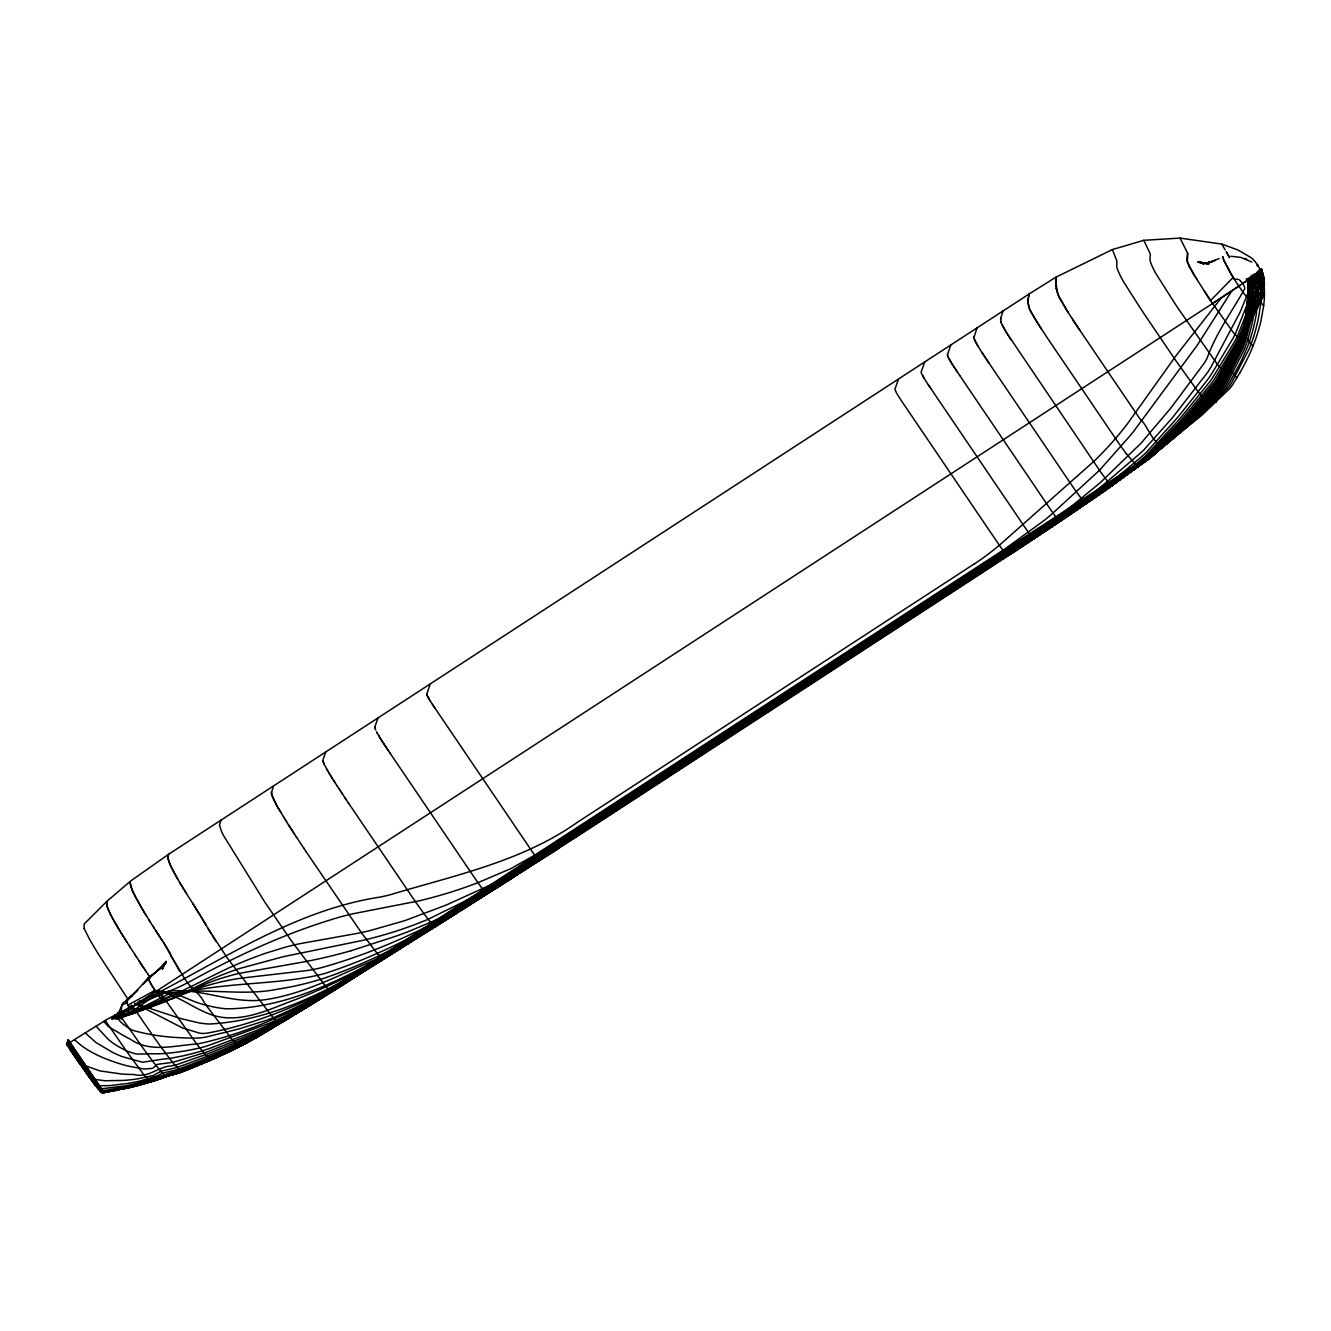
<?xml version="1.0" encoding="UTF-8"?>
<svg xmlns="http://www.w3.org/2000/svg" width="1331" height="1331" viewBox="0 0 1331 1331"><rect width="100%" height="100%" fill="white"/><g stroke="black" fill="none" stroke-linecap="round" stroke-linejoin="round"><path stroke-width="1.5" d="M1034.603 318.126L1029.828 309.657A13.726 2.13 56.9 0 1 1029.146 308.126L1027.798 301.804L1029.312 293.852L1055.766 277.264L1112.4 249.562L1143.828 240.312L1180.031 238.099L1221.775 244.072L1238.013 250.028L1250.841 257.499A26.071 25.572 19.3 0 1 1254.834 261.309M1055.849 280.392L1055.999 284.584M1056.032 283.503L1057.746 294.201L1066.281 309.507M1027.798 301.688L1028.048 298.959M1248.728 279.044L1247.896 301.605A264.836 259.795 19.3 0 1 1246.581 313.933L1241.59 338.906A105.715 103.702 19.3 0 1 1237.015 351.284L1221.858 379.618A80.442 78.912 19.3 0 1 1219.063 384.093L1194.073 415.039M1223.222 258.73L1222.84 256.683M1000.629 320.289L1000.812 317.893A26.52 4.109 56.9 0 1 1000.812 317.843L1003.141 310.888M1055.982 284.884L1056.099 288.394M1000.779 318.259L1000.746 319.19M1259.592 269.161L1261.289 269.561A9.783 1.148 -34.1 0 1 1259.376 271.424L1251.539 277.33A45.121 5.291 -34.1 0 1 1250.108 278.345L1249.327 287.113A38.549 37.817 19.3 0 1 1248.528 291.655L1240.176 312.07L1211.227 366.591A139.239 136.594 19.3 0 1 1207.55 372.447L1172.528 417.635L1143.762 450.044A122.336 120.006 19.3 0 1 1138.537 454.736L1086.728 499.058L1020.444 547.207M1248.112 298.81L1247.463 278.911M1247.463 299.641C1248.129 328.674 1235.933 354.778 1222.174 379.468A84.286 82.672 19.3 0 1 1219.379 383.944L1204.854 402.062L1173.526 435.47M1211.443 395.024L1218.464 385.225A96.913 95.067 19.3 0 0 1222.34 379.152L1239.843 343.514A194.759 191.048 19.3 0 0 1242.622 336.144L1253.636 300.606A145.329 142.567 19.3 0 1 1255.898 294.251L1260.207 281.54L1258.427 270.526M1256.714 263.754L1260.673 270.176A23.492 23.043 19.3 0 1 1261.605 272.273L1264.367 289.043A107.096 105.049 19.3 0 1 1263.651 305.864L1261.006 320.638A187.372 183.811 19.3 0 1 1254.035 343.465L1251.14 350.635A233.94 229.481 19.3 0 1 1239.777 372.93M1245.051 322.052L1249.41 283.47A84.435 82.821 19.3 0 1 1250.125 279.56L1250.841 276.216M122.552 1089.191L129.223 1087.643A456.45 447.748 19.3 0 0 138.707 1085.281L160.935 1078.642A76.033 74.586 19.3 0 0 164.062 1077.461L166.209 1076.613A26.587 26.071 19.3 0 1 167.806 1076.047L171.333 1075.032A100.075 98.161 19.3 0 0 182.33 1071.871L183.179 1070.157L210.98 1059.426M1028.064 298.793L1028.247 297.828M1244.818 323.999L1242.023 337.309A99.11 97.23 19.3 0 1 1237.68 350.103L1235.717 354.512M1096.245 496.779L1142.63 461.308A155.843 152.865 19.3 0 0 1147.688 456.949L1184.823 418.184L1214.072 382.929A125.447 123.051 19.3 0 0 1217.083 378.337L1236.898 343.381A263.771 258.763 19.3 0 0 1240.176 336.71L1253.369 307.112A131.653 129.14 19.3 0 1 1255.549 302.669L1261.006 291.739A21.895 21.479 19.3 0 0 1261.771 288.96L1262.32 282.338A47.617 46.718 19.3 0 0 1261.439 273.82L1260.59 270.326M1243.387 331.419L1246.615 311.005A306.346 300.507 19.3 0 0 1247.879 296.364L1248.195 283.786L1246.515 278.728M273.387 786.039L271.324 793.509L276.815 805.621M1028.58 296.264L1029.162 294.267M1242.954 333.449L1241.44 339.255A100.956 99.026 19.3 0 1 1236.882 351.65L1233.87 357.856M1144.727 460.01L261.791 1034.054A140.82 138.141 19.3 0 1 252.108 1039.761L211.562 1059.526L205.939 1055.1L197.005 1044.402L158.572 990.397L164.379 1002.11L134.048 1013.174A144.214 141.469 19.3 0 1 126.844 1015.137L116.512 1016.235M271.341 791.878L272.556 797.419L277.33 806.519M947.522 355.194A12.362 1.913 56.9 0 1 947.472 354.745A10.997 1.697 56.9 0 1 947.489 354.495L950.833 344.945M976.987 327.908L974.042 337.275A18.684 2.895 56.9 0 0 974.092 337.791L974.259 338.523A21.795 3.377 56.9 0 0 974.325 338.806L974.359 338.956A10.365 1.597 56.9 0 0 974.542 339.521A7.553 1.165 56.9 0 0 974.824 340.237A11.13 1.73 56.9 0 0 975.257 341.169A18.285 2.828 56.9 0 0 975.573 341.801L977.786 345.777A33.475 5.191 56.9 0 0 978.817 347.458A58.098 9.001 56.9 0 0 982.91 353.93L985.406 357.756M126.129 1000.613L132.068 995.455L126.129 1000.613L127.759 1005.204A7.121 1.098 56.9 0 0 129.723 1008.349L133.865 1013.107A9.018 1.398 56.9 0 0 134.431 1012.542L170.484 996.603A131.42 128.924 19.3 0 1 181.648 993.142C224.523 982.694 269.228 984.79 312.436 976.405A196.971 193.211 19.3 0 0 324.947 973.443C391.447 951.948 452.473 916.443 511.021 878.759L1063.469 519.057L1110.054 486.564L1141.948 460.742A151.751 148.856 19.3 0 0 1146.956 456.367L1180.83 420.496L1211.576 383.245A149.521 146.676 19.3 0 0 1215.769 376.989L1236 342.649A188.187 184.593 19.3 0 0 1239.277 335.978L1252.671 303.95A146.576 143.781 19.3 0 1 1254.651 299.591L1259.841 287.912L1260.49 278.362A47.666 46.751 19.3 0 0 1259.359 271.424A12.811 1.497 -34.1 0 1 1257.396 273.005A21.745 2.546 -34.1 0 1 1254.351 275.284A37.268 4.359 -34.1 0 1 1251.539 277.33L1245.949 281.257M323.084 759.419L325.696 751.982M1029.312 293.852L168.754 854.169L168.072 856.099A34.889 5.407 56.9 0 0 167.939 856.848A35.771 5.54 56.9 0 0 168.704 860.791L169.336 862.588A31.645 4.908 56.9 0 0 170.734 865.982L177.622 879.009M221.062 820.096L219.482 825.02L221.362 831.043A31.362 4.858 56.9 0 0 223.425 835.386L264.736 902.002L291.522 941.034L326.195 987.02A31.046 4.808 56.9 0 0 329.323 990.031L332.051 991.462L340.669 986.155A110.007 107.911 19.3 0 0 342.716 984.807L1117.325 480.341L1146.39 460.36A107.096 105.049 19.3 0 0 1151.681 456.533L1164.575 444.953M241.493 1044.935L240.512 1046.199L238.798 1045.783L232.609 1040.11L206.288 1005.487A47.267 7.321 56.9 0 1 204.192 1002.493C199.916 993.275 190.732 988.534 185.658 979.999A32.144 4.975 56.9 0 1 184.194 977.869L171.05 955.891M378.021 717.908L374.959 726.626A24.54 3.793 56.9 0 0 374.893 727.025A28.317 4.392 56.9 0 0 374.876 727.342L374.876 727.491A18.834 2.912 56.9 0 0 374.893 727.608A7.487 1.165 56.9 0 0 375.026 728.29M333.998 986.737L332.234 991.379L281.69 1020.761L281.007 1022.724L268.113 1030.76L238.698 1047.148M430.329 683.851L426.868 693.734A13.194 2.046 56.9 0 0 426.818 693.967A14.824 2.296 56.9 0 0 426.818 694.266L426.835 694.433A10.947 1.697 56.9 0 0 426.885 694.699A7.204 1.115 56.9 0 0 426.952 694.965M386.323 952.663L384.276 958.503L371.149 966.938M438.631 918.606L436.019 926.06A34.49 5.341 56.9 0 1 435.853 926.376L435.803 926.443A31.894 4.941 56.9 0 1 435.586 926.626C371.166 962.579 302.819 1008.166 226.769 1008.831A108.759 106.68 19.3 0 1 206.022 1005.138C188.203 1001.361 171.1 987.436 152.283 992.477M490.956 884.533L487.895 893.251A25.073 3.877 56.9 0 1 487.495 893.7M543.264 850.476L539.804 860.375A12.711 1.963 56.9 0 1 539.271 860.625L488.211 889.657L428.166 919.272A404.99 397.27 19.3 0 1 362.465 940.435L283.303 956.69L239.663 968.502A305.248 299.442 19.3 0 0 211.313 979.433L164.329 1002.226L160.752 998.4A24.757 3.843 56.9 0 1 158.822 995.871L152.849 987.053A24.757 3.843 56.9 0 1 151.052 984.091L148.157 978.252L160.352 968.436L148.257 978.218L127.061 1000.912M898.508 379.002L894.931 389.251L895.63 391.214M924.679 361.982L921.185 371.931A7.038 1.098 56.9 0 0 921.168 372.164A8.668 1.348 56.9 0 0 921.318 372.913L921.817 374.144M1011.444 545.643L1007.866 555.876L1007.018 555.426A8.202 1.264 56.9 0 1 1006.07 554.395A15.972 2.479 56.9 0 1 1002.892 550.285A30.413 4.708 56.9 0 1 999.381 545.294L902.518 402.395A31.611 4.891 56.9 0 1 899.922 398.468L899.14 397.237A13.576 2.096 56.9 0 1 895.563 391.148M1034.12 538.556L1037.614 528.607M1063.768 511.57L1060.441 521.053A10.715 1.664 56.9 0 1 1059.742 521.153L1021.609 546.858M1089.923 494.533L1087.028 502.802A28.201 4.376 56.9 0 1 1086.712 503.168L460.459 910.903M1116.093 477.513L1113.698 484.135L1130.934 471.74M1142.248 460.476L1139.203 465.817A151.867 23.525 56.9 0 1 1138.77 466.133L1105.462 489.908L420.38 935.959C353.996 977.769 284.767 1019.014 206.604 1033.239A32.06 31.462 19.3 0 1 199.933 1033.255L182.68 1028.031L134.697 1003.291M239.513 1046.499L202.878 1063.153L165.876 1076.313A67.898 66.617 19.3 0 1 163.314 1077.212L135.912 1085.813M1254.085 274.768L1253.536 276.349A89.626 87.913 19.3 0 0 1251.756 282.139L1241.939 337.775A102.404 100.441 19.3 0 1 1239.444 345.478L1226.716 370.966M162.299 968.918L164.146 964.792L162.282 968.968L164.162 964.892L162.881 967.62M1234.552 357.107L1237.514 350.852A119.374 117.095 19.3 0 0 1242.971 335.728L1247.014 317.26A240.279 235.703 19.3 0 0 1248.744 304.949L1249.742 290.091L1248.877 282.338A11.43 11.214 19.3 0 0 1247.962 280.225L1247.247 279.061M1234.802 356.242L1220.993 380.333A125.247 122.851 19.3 0 1 1217.815 385.225L1215.17 388.935M164.129 965.108L166.125 961.232L160.668 968.319L166.059 962.596M1233.687 358.571L1231.641 362.315M136.378 1084.565L102.47 1092.901L93.503 1083.168A84.851 13.144 56.9 0 1 87.413 1074.666L76.433 1059.027A134.132 20.78 56.9 0 1 74.22 1055.832L69.828 1049.41M1231.258 362.747L1237.198 351.001A112.27 110.14 19.3 0 0 1242.622 335.828L1246.531 317.094A247.749 243.024 19.3 0 0 1248.145 304.599L1249.044 289.659L1248.212 282.172A9.367 9.184 19.3 0 0 1247.363 280.275L1246.382 278.745M1226.45 370.9L1223.172 376.723M1224.204 375.409L1231.009 362.98M1230.626 364.078L1231.857 361.566M1224.32 374.909L1220.876 380.749A122.385 120.056 19.3 0 1 1217.665 385.624L1203.307 403.709M1239.81 372.946L1232.622 384.676A69.761 68.43 19.3 0 1 1229.578 388.719L1201.843 415.205L1158.569 450.061A135.895 133.3 19.3 0 1 1153.212 453.588L1148.403 456.55M1229.644 365.775L1230.859 363.313M1229.877 364.993L1221.675 379.751A116.479 114.25 19.3 0 1 1217.532 386.09L1209.812 396.172M1231.774 290.907L1197.368 345.128L1133.163 431.993A259.445 254.504 19.3 0 1 1128.206 437.866L1099.473 470.292L1053.004 512.984A250.544 245.769 19.3 0 1 1044.003 520.604L1004.522 549.237L534.713 855.151L510.771 868.661L477.962 882.653A461.907 453.106 19.3 0 1 415.405 901.719M1228.912 366.624L1221.159 379.984A125.28 122.901 19.3 0 1 1217.981 384.909L1198.283 409.349M1222.44 378.719L1221.559 380.184A108.61 106.547 19.3 0 1 1218.58 384.825L1206.768 399.566A22.377 3.461 56.9 0 1 1205.886 399.317L1203.657 397.653A28.55 4.426 56.9 0 1 1197.368 390.698L1176.421 361.483A103.951 16.105 56.9 0 1 1174.175 358.172L1146.257 316.994A134.547 20.847 56.9 0 1 1139.602 306.979L1123.846 282.222A28.55 4.426 56.9 0 1 1118.639 272.206L1117.158 268.413A22.377 3.461 56.9 0 1 1116.759 266.766L1116.892 261.026L1112.4 249.562M1249.809 278.545A67.066 7.853 -34.1 0 1 1246.814 280.658L1239.71 285.533A119.773 14.025 -34.1 0 1 1221.425 297.728L138.574 1002.792A41.244 4.825 -34.1 0 1 133.849 1005.787L128.941 1008.831A52.258 6.123 -34.1 0 1 124.415 1011.577L119.723 1014.322A35.371 4.143 -34.1 0 1 116.196 1016.335L111.671 1018.964L117.111 1014.488A8.236 0.965 -34.1 0 0 118.259 1013.39L106.663 1019.613A69.096 8.102 -34.1 0 1 103.086 1021.842L81.324 1035.335A88.279 10.349 -34.1 0 1 78.845 1036.882L66.55 1044.569L68.264 1039.677L103.618 1091.819M118.592 1012.675L122.136 1005.138L126.611 1002.725M1216.434 388.502L1219.046 384.742A112.752 110.606 19.3 0 0 1222.191 379.751L1236.798 352.016A98.677 96.797 19.3 0 0 1242.106 336.843C1245.7 333.915 1249.992 344.03 1253.103 345.894M212.71 1059.243L231.278 1050.841M1218.298 385.524L1186.503 422.326M1216.334 387.238L1218.597 384.01A81.74 80.193 19.3 0 0 1221.392 379.518L1262.903 296.43A29.299 28.75 19.3 0 0 1263.851 292.288L1264.234 285.05A56.967 55.885 19.3 0 0 1263.086 275.401L1261.172 268.729A16.687 1.963 -34.1 0 0 1260.507 268.862A18.684 2.196 -34.1 0 0 1259.792 269.095M1216.002 388.635L1207.234 400.132M1215.037 388.968L1204.073 402.078M1221.425 297.728L1176.105 355.577L1127.573 423.624A341.119 334.63 19.3 0 1 1093.816 461.424M163.463 965.408L166.092 962.197L143.099 984.108L148.14 978.335L150.536 983.21A24.241 3.76 56.9 0 0 153.331 987.852L154.978 990.38L127.759 1005.204M1214.404 390.748L1204.023 402.927M1208.598 397.47L1218.231 384.692A122.968 120.639 19.3 0 0 1221.409 379.734L1233.321 358.971L1240.143 343.348A119.174 116.895 19.3 0 0 1242.622 335.562L1252.787 291.106A62.108 60.927 19.3 0 1 1254.883 285.866L1258.244 278.229A6.921 6.805 19.3 0 0 1258.344 276.582L1256.946 272.106M1211.326 394.575L1199.697 408.817M1218.58 384.626A118.675 116.429 19.3 0 0 1221.725 379.651L1257.961 305.614L1262.587 293.718A32.11 31.495 19.3 0 0 1263.302 289.476L1263.435 283.686A52.708 51.709 19.3 0 0 1261.655 272.439L1261.289 269.561A10.715 1.248 -34.1 0 0 1261.505 269.228M1206.768 400.049L1184.091 424.955M1209.446 396.821L1205.137 401.846M1205.537 401.247L1192.643 415.638M1198.549 409.083L1208.631 397.453L1216.101 402.561M1201.876 405.755L1190.014 418.566M1202.925 404.341L1174.757 434.688M1204.505 402.145L1199.015 407.702M1196.469 411.878L1190.713 418.217M1200.113 407.486L1185.755 423.025M1197.867 409.948L1189.731 418.832M1202.059 404.89L1193.458 413.741M1192.177 416.204L1180.847 428.366M1196.719 410.73L1184.573 423.191M1191.96 416.47L1183.525 425.504M1189.232 419.381L1172.245 437.283M1187.385 421.544L1177.918 431.427M1184.79 424.572L1187.768 421.411M1168.102 443.007C1154.975 452.473 1148.52 425.621 1140.417 419.515A94.202 14.591 56.9 0 1 1135.692 412.66L1080.107 330.637A97.18 15.057 56.9 0 1 1074.916 322.834L1071.488 317.593M1190.962 416.919L1169.017 440.494M1180.547 428.649L1186.021 422.825M1184.989 423.241L1175.04 434.422M1182.76 426.17L1171.962 437.55M1181.828 427.7L1151.814 456.25A106.463 104.434 19.3 0 1 1146.407 460.21L1136.241 466.515M1181.995 426.402L1175.639 432.492M1178.534 430.945L1163.494 445.752M1182.261 427.634L1151.947 455.951A108.66 106.58 19.3 0 1 1146.457 459.877L1139.985 464.02M1177.12 432.176L1166.189 443.24M1176.055 432.542L1150.001 457.431A123.816 121.47 19.3 0 1 1144.876 461.574L1113.864 483.785L390.033 955.159M1222.64 256.85L1223.738 259.894A23.243 3.594 56.9 0 0 1223.938 260.344L1228.463 269.178A37.634 5.823 56.9 0 0 1233.155 277.414L1210.544 300.606L1233.488 332.75L1240.043 339.472L1241.507 339.056L1246.565 327.293L1261.522 288.577A29.066 28.517 19.3 0 0 1261.921 285.633L1261.838 279.477M1173.177 435.503L1150.45 457.332A119.657 117.378 19.3 0 1 1145.292 461.424L1137.19 466.266L1126.059 453.455M1173.942 435.304L1150.849 457.215A112.386 110.24 19.3 0 1 1146.923 460.293L1114.014 483.403L384.26 958.57A26.853 4.159 56.9 0 1 383.195 958.986L377.588 953.944L363.296 935.211A70.293 10.898 56.9 0 1 360.302 931.068L305.914 851.441M1172.544 437.034L1150.566 456.616A114.233 112.054 19.3 0 1 1145.292 460.276L1141.332 462.706A111.887 109.758 19.3 0 0 1137.589 465.118L1135.326 467.131M1168.452 440.86L1171.147 438.149M1166.455 443.04L1169.833 439.762M1113.515 484.384L1113.531 484.368A30.23 4.675 56.9 0 0 1113.664 484.185L1109.405 487.096A93.037 91.257 19.3 0 1 1107.741 488.178L409.815 942.531C366.94 969.983 322.668 995.738 276.149 1016.518A260.809 255.851 19.3 0 1 266.267 1020.361L238.948 1028.946L205.257 1037.215A87.131 85.467 19.3 0 1 196.938 1038.113C175.376 1038.13 153.281 1036.35 132.551 1030.227A30.563 29.981 19.3 0 1 129.307 1028.613L123.201 1024.254A49.979 49.031 19.3 0 1 114.682 1014.605M1166.988 442.574L1161.847 447.549M1167.254 442.341L1161.264 447.898M1167.537 442.125L1151.881 456.1A107.079 105.049 19.3 0 1 1146.424 460.044L1139.02 464.652M1164.825 444.72L1151.748 456.383A106.513 104.483 19.3 0 1 1146.39 460.36L1143.911 462.19M1093.799 461.408L998.816 545.743A289.443 283.936 19.3 0 1 974.325 563.945M140.104 1000.513L128.425 1010.662A16.771 16.454 19.3 0 1 125.746 1011.793L118.01 1013.656M1161.564 447.732L1150.849 457.182A119.923 117.627 19.3 0 1 1146.856 460.326L1141.915 463.887M1113.398 484.501L1132.415 470.692M1160.016 449.296L1151.614 456.649A105.798 103.785 19.3 0 1 1147.588 459.727L1114.163 483.02M1157.87 451.259L1151.132 457.032A114.849 112.653 19.3 0 1 1147.122 460.143L1130.635 471.873M1156.09 452.856L1151.398 456.849A109.209 107.129 19.3 0 1 1147.389 459.927L1127.191 474.518M130.155 1006.269L127.443 1008.416A21.762 21.346 19.3 0 1 125.081 1009.813L118.575 1012.991M1157.571 451.409C1180.73 431.826 1202.925 410.614 1221.309 386.423A95.765 93.935 19.3 0 0 1225.402 379.951L1240.608 349.72A139.955 137.293 19.3 0 0 1245.932 334.314L1248.777 322.518A234.239 229.781 19.3 0 0 1251.373 307.744L1252.521 284.584A33.525 32.876 19.3 0 0 1251.872 280.991L1250.624 276.781M114.416 1016.601L116.047 1016.984A5.906 5.79 19.3 0 0 117.061 1017.117L130.155 1013.457L167.307 994.656A63.938 62.723 19.3 0 1 174.86 992.61C209.017 987.968 243.872 996.27 277.979 989.116A301.239 295.499 19.3 0 0 323.849 978.302C387.537 956.673 445.17 921.002 501.388 884.732L1073.335 512.319L1112.55 485.399L1143.196 461.657A151.9 149.005 19.3 0 0 1148.287 457.332L1185.738 418.916L1215.186 383.977A109.591 107.495 19.3 0 0 1219.063 377.921L1237.564 343.764L1254.617 308.326A158.206 155.195 19.3 0 1 1256.863 304.034L1261.954 294.051A23.126 22.677 19.3 0 0 1262.786 291.206L1263.452 282.887A51.776 50.794 19.3 0 0 1262.603 274.752L1261.272 269.577M1125.843 475.466L1099.872 494.234L441.043 923.132M1133.563 469.876L1140.634 464.785M1107.874 488.643L1143.845 461.741A137.775 135.146 19.3 0 0 1148.936 457.481L1189.398 416.27L1217.2 383.162A95.632 93.802 19.3 0 0 1219.995 378.686L1262.537 295.781A24.923 24.457 19.3 0 0 1263.385 292.87L1264.117 284.435A55.42 54.371 19.3 0 0 1263.335 275.933L1261.572 269.078M468.712 905.396L1090.272 500.689L1140.517 462.14A185.192 21.695 -34.1 0 0 1144.327 459.128L1153.228 454.137A129.323 126.861 19.3 0 0 1157.704 451.059C1182.028 431.86 1205.936 411.545 1225.967 387.803A77.048 75.568 19.3 0 0 1229.045 383.361L1240.675 362.215L1247.58 346.676A150.519 147.658 19.3 0 0 1250.275 339.039L1252.654 330.92A195.424 191.697 19.3 0 0 1256.281 314.282L1258.277 292.254A82.372 80.808 19.3 0 0 1257.545 282.505L1255.882 273.421M1006.07 554.411L1052.388 521.935L1099.173 483.552A268.396 263.288 19.3 0 0 1105.113 478.012L1135.726 448.297A138.99 136.344 19.3 0 0 1141.133 443.123L1170.781 408.101L1204.588 362.731A87.397 85.733 19.3 0 0 1207.051 358.305C1215.968 333.149 1232.04 311.487 1244.784 288.677A4.542 4.442 19.3 0 0 1244.518 287.08L1242.921 283.353A5.956 5.856 19.3 0 1 1241.856 282.471L1241.024 281.523M1089.041 501.388L1086.712 503.018M168.754 854.169L130.471 881.122L106.63 901.569L84.136 924.03L84.103 928.273M1104.663 490.923L1106.261 489.791M1133.995 467.58L1136.325 465.966M1133.912 467.88L1129.387 471.473M1244.651 282.155L1245.517 281.556M1133.563 468.362L1137.19 466.332M1131.45 470.059L1138.521 464.752A139.273 136.627 19.3 0 1 1141.149 463.055L1145.276 460.476A112.519 110.39 19.3 0 0 1152.014 455.818C1178.085 434.888 1203.157 412.028 1223.655 385.541A84.169 82.572 19.3 0 0 1226.6 380.866L1242.705 348.439A141.485 138.79 19.3 0 0 1247.13 335.528L1250.025 323.949A226.769 222.443 19.3 0 0 1252.671 309.391L1254.068 285.4A48.282 47.367 19.3 0 0 1253.486 281.207L1251.989 274.885M1104.813 490.657L1099.839 494.067M1243.354 283.054L1244.219 282.455M1132.448 468.895L290.091 1017.5A89.992 88.279 19.3 0 1 287.646 1019.08L247.233 1042.007M1131.799 469.577L306.313 1007.484L277.447 1024.754L238.166 1045.384A316.262 310.239 19.3 0 1 229.797 1049.277L179.652 1070.324A80.392 78.862 19.3 0 1 170.584 1072.853L141.302 1082.303A273.354 268.147 19.3 0 1 125.613 1085.83L98.211 1089.207L67.032 1043.205M1133.496 468.628L1134.528 467.93M1133.43 467.98L285.816 1020.078L233.208 1049.677A231.228 226.836 19.3 0 1 222.443 1054.634L211.163 1059.409M1136.042 467.114L307.877 1006.602M1117.175 481.589L1144.41 461.691A128.824 126.378 19.3 0 0 1149.518 457.498L1190.03 416.653L1217.981 383.694A86.781 85.117 19.3 0 0 1220.777 379.219L1262.77 296.946A27.119 26.587 19.3 0 0 1263.851 292.936L1264.4 285.649A57.2 56.102 19.3 0 0 1263.418 275.7L1261.522 268.795M1240.176 285.217L1212.541 303.518M1130.036 470.791L301.155 1010.545M1139.203 465.151L332.484 991.063C284.618 1022.79 232.659 1047.979 178.47 1066.88A96.381 94.534 19.3 0 1 169.886 1069.176L161.217 1071.156A6.189 6.073 19.3 0 0 159.87 1071.888L153.132 1075.531L137.742 1078.842A187.555 183.977 19.3 0 1 124.016 1080.406L104.933 1080.739L90.375 1078.842L66.75 1044.003M1098.275 495.315L1094.631 497.877M1137.156 465.9L1139.735 464.403M1091.952 499.624L1093.466 498.609M1137.639 465.8L1138.687 465.101M1091.62 499.907L1054.634 524.963M1095.08 497.478L1090.272 500.689M1115.811 481.938L1117.474 480.824M1139.469 464.785L1144.028 461.807M1053.387 525.911L1049.46 528.49M1020.078 547.856L1009.414 554.861M1141.665 462.007L1143.229 460.975M551.866 852.838L560.301 847.281M1017.05 549.869L1012.475 552.864M298.726 1012.126L299.908 1011.36M459.029 911.718L466.682 906.727M1010.662 553.629L1012.292 552.565M974.275 563.895L577.238 822.408C521.769 861.639 454.037 875.465 390.133 894.781A347.574 340.952 19.3 0 1 380.283 897.061C291.872 910.437 217.136 963.81 138.574 1002.792M233.358 1049.327L252.108 1039.777A69.229 67.898 19.3 0 0 257.365 1036.633L1144.311 459.128M1141.815 461.641L271.141 1028.564A283.52 278.129 19.3 0 1 261.791 1034.387L240.678 1046.116M297.595 1012.874L236.569 1046.948A278.013 272.705 19.3 0 1 226.619 1051.573L179.119 1071.671A75.8 74.37 19.3 0 1 170.551 1073.951L160.868 1076.812A51.177 50.195 19.3 0 1 158.472 1077.877L142.284 1083.068A318.525 312.452 19.3 0 1 126.878 1086.845L99.925 1091.154L67.166 1042.822M1114.896 482.221L349.953 980.298L313.301 1002.443L277.364 1022.175A441.692 433.274 19.3 0 1 255.785 1032.49L207.802 1051.69L174.278 1061.905A80.592 79.061 19.3 0 1 169.353 1062.77L157.291 1064.351L153.963 1067.196A4.908 4.808 19.3 0 1 152.383 1068.394L144.147 1069.059L128.658 1066.198A175.076 171.749 19.3 0 1 116.03 1062.554C101.023 1057.463 85.899 1050.891 74.486 1039.561M374.377 964.692L325.147 995.155L279.843 1019.829A405.522 397.803 19.3 0 1 254.886 1031.092L211.529 1047.747A234.589 230.113 19.3 0 1 202.129 1050.841A270.027 264.886 19.3 0 1 183.129 1055.849L171.3 1058.162A95.998 94.168 19.3 0 1 163.53 1059.06L142.5 1062.254L122.086 1056.598A139.006 136.361 19.3 0 1 112.336 1052.239L96.015 1042.556L85.201 1032.906M457.149 912.95L435.586 926.626M1043.554 532.333L521.353 872.221M1141.965 461.258L1151.498 455.701A113.068 110.906 19.3 0 0 1157.288 451.625L1191.694 418.283L1219.662 385.092A106.214 104.184 19.3 0 0 1222.79 380.1L1237.996 350.902A127.593 125.164 19.3 0 0 1243.47 335.861L1247.031 320.804A236.702 232.193 19.3 0 0 1249.443 305.564L1250.524 287.346L1248.212 278.695M1044.585 531.651L1048.495 529.122M550.768 853.537L486.098 892.885L444.487 915.711A415.305 407.402 19.3 0 1 430.612 922.283L408.767 931.417A563.462 552.731 19.3 0 1 397.453 935.676L351.051 950.733M129.723 1008.349L155.794 991.578M539.255 860.608L537.89 859.244L500.389 880.44L446.401 904.98L405.023 920.57L369.519 930.752A336.743 330.338 19.3 0 1 357.257 933.397L298.493 943.945A279.51 274.203 19.3 0 0 286.065 946.99L265.95 953.112A417.551 409.599 19.3 0 0 220.68 971.813L181.382 991.329L147.358 1005.82L130.255 1012.109L125.247 1011.078M1143.795 459.777L1153.445 453.755A140.354 137.675 19.3 0 0 1157.92 450.727L1201.294 414.756L1228.313 387.554A73.255 71.857 19.3 0 0 1231.275 383.345L1249.343 348.572A161.417 158.339 19.3 0 0 1252.122 341.235L1252.987 338.706A181.648 178.188 19.3 0 0 1259.01 315.014L1260.524 304.683A125.763 123.367 19.3 0 0 1260.939 282.605L1259.259 271.075M518.291 874.168C456.999 913.915 391.331 948.254 320.721 967.87A214.341 210.265 19.3 0 1 308.01 970.432L242.558 977.986M439.529 924.08C393.976 953.229 346.526 979.699 296.064 999.398C272.722 1007.8 248.98 1020.245 223.458 1017.483C198.236 1014.688 179.402 992.926 154.196 990.996M457.365 912.866L418.566 936.425L387.454 953.495A533.648 523.482 19.3 0 1 373.312 960.483C337.492 975.773 302.087 994.873 263.022 999.964C231.394 1003.873 201.181 987.968 169.736 991.063A43.574 42.742 19.3 0 0 162.083 993.076C146.51 997.119 132.751 1016.951 116.845 1014.721M370.8 966.938C310.023 1006.852 247.333 1044.868 178.404 1069.076A88.162 86.482 19.3 0 1 170.385 1071.305L162.881 1072.986A8.718 8.552 19.3 0 0 161.4 1073.618L159.537 1074.716A24.99 24.507 19.3 0 1 157.54 1075.781L139.921 1081.071A226.769 222.46 19.3 0 1 127.177 1083.534L109.342 1085.647L95.449 1085.747L66.883 1043.604M1145.043 459.278L1147.838 457.548M388.868 955.891C331.852 991.745 272.705 1025.802 206.704 1041.923A116.579 114.366 19.3 0 1 196.672 1043.986C174.777 1045.484 150.336 1052.904 130.604 1039.378A320.122 314.033 19.3 0 1 124.365 1036.05L108.393 1026.617L103.768 1021.409M305.88 1007.634L296.796 1013.207A261.758 30.663 -34.1 0 1 287.829 1018.648L257.349 1036.633M253.589 1039.162L276.149 1025.619L1153.045 454.47A119.474 117.195 19.3 0 0 1157.504 451.359C1181.629 431.76 1205.32 410.963 1224.77 386.622A80.409 78.878 19.3 0 0 1227.781 382.047L1244.102 349.82A145.112 142.35 19.3 0 0 1248.594 337.109L1251.539 325.829A215.273 211.163 19.3 0 0 1254.284 311.537L1256.015 288.311A66.051 64.786 19.3 0 0 1255.366 281.673L1253.869 274.103M252.225 1039.894L255.619 1037.897A215.306 211.213 19.3 0 0 266.383 1031.375M252.474 1039.661L247.316 1042.556M281.69 1020.761L271.358 1026.268A434.705 426.436 19.3 0 1 251.21 1036.067L209.333 1053.303L176.607 1064.717A90.425 88.695 19.3 0 1 171.832 1065.865C157.956 1066.397 148.839 1078.459 133.766 1074.5A176.174 172.83 19.3 0 1 121.87 1074.034L99.925 1070.906L79.71 1063.702L66.617 1044.386M250.894 1040.526L240.512 1046.199M247.699 1042.256L229.897 1051.041M244.538 1043.437L214.624 1058.411M239.147 1046.865L232.06 1050.409M237.101 1047.281L234.888 1048.395A254.154 249.313 19.3 0 1 223.641 1053.586L186.34 1069.741L168.105 1075.881A38.948 38.216 19.3 0 0 166.491 1076.463L164.928 1077.062A78.562 77.065 19.3 0 1 162.116 1078.11L139.156 1084.649M1219.08 258.613L1207.2 263.006L1211.576 261.891L1202.742 263.654L1209.629 262.506L1202.725 263.571L1208.964 263.605L1198.033 262.207L1209.164 263.704L1198.1 262.074L1207.866 263.555M234.189 1049.344L180.4 1072.387A80.842 79.311 19.3 0 1 171.899 1074.766L162.182 1077.578A67.415 66.134 19.3 0 1 159.737 1078.592L146.227 1083.035M229.265 1051.606L218.417 1056.714M171.383 999.182L207.47 983.21A232.11 227.684 19.3 0 1 239.064 973.394L302.054 962.23A514.481 504.682 19.3 0 0 351.035 950.717M217.968 1057.014L208.601 1061.14M213.908 1058.777L187.521 1069.891M169.07 999.348L143.399 1009.547L128.075 1013.939A20.83 20.447 19.3 0 1 125.164 1014.106L120.356 1013.956M213.027 1058.544L181.914 1071.854L174.527 1064.65M210.747 1060.108L182.613 1071.705A121.038 118.742 19.3 0 1 172.797 1074.733L167.44 1076.113A20.597 20.198 19.3 0 0 165.843 1076.663A78.945 77.448 19.3 0 1 162.299 1077.811L142.217 1083.451M1213.323 261.209L1215.369 260.377M208.784 1060.957L179.851 1072.17A75.651 74.203 19.3 0 1 171.316 1074.483L161.567 1077.278A61.309 60.145 19.3 0 1 159.154 1078.326L155.561 1079.674M133.283 1006.153L177.722 987.619A300.024 294.317 19.3 0 0 189.767 981.662C237.833 955.176 288.078 931.95 340.902 916.76A321.253 315.131 19.3 0 1 352.931 913.781L415.372 901.569M187.704 1069.658L184.393 1070.889A161.85 158.772 19.3 0 1 175.143 1073.951L167.007 1076.08A17.087 16.754 19.3 0 0 165.41 1076.596L162.665 1077.761A70.26 68.913 19.3 0 1 160.219 1078.742L143.615 1083.767A387.554 380.167 19.3 0 1 128.392 1087.693L101.788 1092.701L67.448 1042.04M183.112 1070.64L168.355 1075.648A67.099 65.835 19.3 0 0 166.741 1076.23L163.73 1077.528A74.702 73.288 19.3 0 1 160.618 1078.759L155.411 1080.522M156.592 1080.04L144.064 1083.833A419.248 411.262 19.3 0 1 128.874 1087.76L103.236 1092.452L67.997 1040.459M155.694 1080.356L151.95 1081.487A29.332 4.542 56.9 0 1 150.919 1081.67L145.195 1076.496L130.554 1056.747A131.087 20.314 56.9 0 1 123.284 1046.515L108.61 1025.336A137.492 21.296 56.9 0 1 105.282 1020.478M152.399 1080.373L103.435 1092.152L68.131 1040.06M139.422 1083.8L132.751 1086.612L103.003 1092.701L67.848 1040.859M132.934 1086.212L119.64 1089.307M111.787 1018.631L114.1 1018.764A20.647 20.264 19.3 0 0 119.507 1018.365L134.431 1012.525L131.22 1005.437M121.038 1088.908L101.04 1092.202L67.299 1042.423M118.792 1090.006L102.304 1092.884L67.582 1041.641M127.593 1001.677C114.449 999.082 127.859 1032.706 117.777 1012.908M96.032 1026.151L108.227 1039.345A86.182 84.535 19.3 0 0 116.496 1045.467L126.378 1050.924L134.481 1053.553A30.779 30.18 19.3 0 0 138.507 1054.069L146.227 1053.886A54.405 53.373 19.3 0 1 149.089 1053.753L156.093 1053.803A114.2 112.037 19.3 0 0 164.112 1053.536L173.379 1052.621A258.131 253.206 19.3 0 0 191.098 1049.81L197.67 1048.429A147.392 144.58 19.3 0 0 207.553 1045.8L268.978 1023.389A323.915 317.743 19.3 0 0 278.761 1019.03C337.791 990.663 391.697 953.096 447.349 918.906L580.749 834.121L982.827 572.33C1036.799 536.709 1092.052 502.403 1141 459.894A141.103 138.407 19.3 0 0 1145.991 455.485L1179.516 419.182L1209.995 381.498A177.189 173.812 19.3 0 0 1214.171 375.242L1234.735 341.368A159.87 156.825 19.3 0 0 1238.013 334.73L1250.308 303.851A223.708 219.449 19.3 0 1 1252.904 297.429L1257.961 284.551A18.551 18.201 19.3 0 0 1258.361 281.573L1257.396 273.005M1230.792 256.251L1241.024 257.415L1251.905 262.074M113.052 1018.099L115.381 1018.381A11.147 10.931 19.3 0 0 117.561 1018.381L132.9 1013.623L198.635 988.201A251.06 246.285 19.3 0 1 242.558 977.936M136.461 1003.973L180.617 1018.548L199.467 1023.023A91.872 90.125 19.3 0 0 209.383 1024.021C293.402 1019.662 365.692 967.421 436.019 926.077L1113.265 484.617L1112.633 485.316A31.212 4.842 56.9 0 1 1112.55 485.399A17.952 2.778 56.9 0 1 1112.217 485.532A11.829 1.83 56.9 0 1 1111.684 485.349A12.478 1.93 56.9 0 1 1110.869 484.717A12.378 1.913 56.9 0 1 1109.671 483.552L1109.056 482.87A29.715 4.609 56.9 0 1 1107.891 481.523L1107.375 480.924A15.157 2.346 56.9 0 1 1106.444 479.759L1103.233 475.5A70.377 10.898 56.9 0 1 1100.238 471.374L1007.234 333.732M1085.88 503.234L1085.913 503.251A18.318 2.828 56.9 0 1 1085.663 503.168A8.851 1.364 56.9 0 1 1084.931 502.685A15.889 2.462 56.9 0 1 1083.684 501.421L1083.6 501.338A8.502 1.314 56.9 0 1 1082.253 499.774L1081.171 498.376A54.538 8.452 56.9 0 1 1076.03 491.305M119.407 1018.465L119.441 1018.465A5.623 0.865 56.9 0 1 118.975 1018.148A9.084 1.414 56.9 0 1 118.359 1017.583L116.978 1015.902M435.054 926.559L434.954 926.492A15.706 2.429 56.9 0 1 434.522 926.243A13.011 2.013 56.9 0 1 433.573 925.461A20.048 3.111 56.9 0 1 432.325 924.196A18.584 2.878 56.9 0 1 430.612 922.283A30.696 4.758 56.9 0 1 429.164 920.503L428.682 919.904M149.122 978.901L148.19 978.218L149.005 978.784M1058.711 520.205L1058.478 519.988A10.814 1.68 56.9 0 1 1057.064 518.375A20.847 3.228 56.9 0 1 1053.004 512.967L1052.272 511.953A77.797 12.046 56.9 0 1 1048.961 507.178L959.601 375.342M1236.998 377.754C1234.186 375.974 1228.23 364.944 1226.167 371.931A23.659 3.66 56.9 0 1 1225.452 371.965L1224.77 371.665A26.637 4.126 56.9 0 1 1219.512 366.857A25.522 3.96 56.9 0 1 1217.516 364.528L1178.567 309.025A91.639 14.192 56.9 0 1 1175.556 304.549L1156.14 273.97A26.454 4.093 56.9 0 1 1150.55 262.174L1150.184 260.909A23.659 3.66 56.9 0 1 1149.967 259.495L1150.35 254.121L1143.828 240.312M131.386 1005.404L133 1007.001L132.501 1006.053M1254.817 261.325L1256.58 263.588M428.332 919.488L428 919.056A28.234 4.376 56.9 0 1 424.839 914.863L423.624 913.199A116.479 18.052 56.9 0 1 422.16 911.169L414.29 900.039A129.556 20.065 56.9 0 1 412.776 897.843L348.289 802.776M1263.668 305.88L1254.983 295.166A30.314 4.692 56.9 0 0 1253.137 293.153A31.378 4.858 56.9 0 0 1251.356 291.439C1238.845 281.606 1269.624 321.836 1252.138 303.385A56.534 8.751 56.9 0 1 1249.942 300.873L1245.134 294.966A28.849 4.475 56.9 0 1 1242.422 291.339L1238.812 286.165A32.709 5.074 56.9 0 1 1233.172 277.43M165.826 1053.503L164.179 1051.274A103.652 16.055 56.9 0 1 152.865 1035.585L141.469 1019.064A155.361 24.074 56.9 0 1 137.592 1013.407L132.551 1005.97M1252.155 276.898L1255.333 281.274A25.322 3.926 56.9 0 0 1256.397 282.621L1257.961 284.551A53.772 8.335 56.9 0 0 1260.058 287.063A26.104 4.043 56.9 0 0 1261.771 288.977M118.076 1012.775L128.957 1028.131A115.165 17.835 56.9 0 1 131.137 1031.209L140.604 1044.652A125.563 19.449 56.9 0 0 153.614 1062.421L162.948 1073.801L167.59 1076.03A48.332 7.487 56.9 0 0 167.972 1075.531M1115.511 438.498L1047.979 338.873A72.456 11.23 56.9 0 1 1044.918 334.281A85.234 13.21 56.9 0 1 1041.923 329.705L1037.881 323.383M988.334 362.115L1071.571 484.917A69.578 10.781 56.9 0 0 1076.03 491.339M930.835 388.552L1024.437 526.627A61.01 9.45 56.9 0 0 1027.565 531.169L1028.497 532.467A18.817 2.912 56.9 0 0 1031.908 536.892M390.149 753.279L474.152 877.179A102.088 15.822 56.9 0 0 476.614 880.756L477.962 882.653A28.184 4.359 56.9 0 0 482.654 889.025A15.589 2.412 56.9 0 0 484.75 891.504A14.408 2.229 56.9 0 0 486.098 892.901A12.678 1.963 56.9 0 0 486.946 893.55M207.786 928.09L227.035 957.605L237.999 972.046A90.075 13.959 56.9 0 1 243.49 979.217L275.018 1020.128A30.58 4.742 56.9 0 0 276.665 1021.626L277.164 1022.025A35.155 5.44 56.9 0 0 280.991 1022.69L1133.297 467.83A63.306 62.108 19.3 0 0 1134.711 466.882L1137.29 465.068A81.324 79.777 19.3 0 1 1141.499 462.356L1145.309 460.06A117.61 115.364 19.3 0 0 1150.566 456.616C1176.87 436.368 1200.263 412.011 1220.411 385.657A101.023 99.093 19.3 0 0 1224.47 379.135L1239.66 349.005A134.348 131.786 19.3 0 0 1244.169 336.294L1247.796 321.486A236.086 231.594 19.3 0 0 1250.308 306.479L1251.589 288.112L1249.11 277.414M127.776 998.915L97.878 953.312M67.715 1041.241L102.703 1092.867L127.759 1087.427A356.375 349.587 19.3 0 0 143.033 1083.534M988.75 362.731L987.901 361.483A91.806 14.225 56.9 0 1 985.822 358.372L985.09 357.29A59.329 9.184 56.9 0 1 982.91 353.946L982.062 352.632M959.701 375.492L955.891 369.835A64.221 9.949 56.9 0 1 954.693 368.005L952.88 365.193M930.918 388.652L928.373 384.875A49.996 7.736 56.9 0 1 927.008 382.812L925.794 380.916A19.666 3.045 56.9 0 1 924.995 379.651A18.068 2.795 56.9 0 1 923.165 376.606A19.549 3.028 56.9 0 1 922.932 376.174L922.766 375.891A24.457 3.793 56.9 0 0 922.932 376.174L923.215 376.69A17.802 2.762 56.9 0 0 923.548 377.239A17.27 2.679 56.9 0 0 924.313 378.536M434.771 707.876L432.359 704.249A25.306 3.926 56.9 0 1 431.61 703.101A19.433 3.011 56.9 0 1 430.895 701.986L430.395 701.154M388.719 751.166L390.349 753.579M345.91 799.249L348.772 803.491M157.025 932.615L159.903 937.057A47.317 7.337 56.9 0 0 161.434 939.37L164.096 943.346M147.724 973.909L148.872 975.606M988.018 361.649L985.822 358.372M930.136 387.504L929.787 386.988A78.962 12.229 56.9 0 1 928.373 384.875M387.787 749.786L388.818 751.316M163.563 942.548L170.917 955.525M145.928 971.247L148.007 974.309M148.739 975.39L150.353 977.803M388.003 750.102L386.772 748.255A108.443 16.804 56.9 0 1 384.792 745.293M346.393 799.948L340.437 790.997M162.482 940.95L161.434 939.37A51.759 8.019 56.9 0 1 158.356 934.695L157.69 933.647M179.702 971.231L170.884 955.408M144.68 969.367L146.111 971.497M387.271 749.02L384.326 744.595A56.518 8.751 56.9 0 1 383.029 742.598A30.23 4.675 56.9 0 1 379.368 736.792L378.137 734.679A14.441 2.229 56.9 0 1 377.305 733.181L376.656 731.967M344.496 797.136L345.444 798.55M216.154 941.583L212.378 935.743M144.996 969.85L136.211 956.507M164.628 944.128L169.669 952.414M306.213 851.89L303.535 847.847M296.364 836.999L303.834 848.296M384.609 745.011L383.029 742.598A29.332 4.542 56.9 0 1 378.586 735.477L378.47 735.261M341.518 792.627L342.533 794.191M296.663 837.449L294.284 833.838M117.644 1014.022L118.991 1016.984A12.561 1.947 56.9 0 0 119.324 1017.849L119.507 1018.365M339.571 789.649L340.52 791.113M293.402 832.474L294.584 834.287M338.59 788.168L339.887 790.148M291.356 829.313L293.702 832.923M337.059 785.806L338.756 788.418M134.864 954.443L136.527 957.006M1071.705 317.926L1066.78 310.289M337.142 785.922L334.896 782.445M291.938 830.228L292.521 831.126M135.213 954.976L130.122 947.106M1068.211 312.502L1059.293 297.645L1056.132 288.694M1041.491 329.04L1040.726 327.859A136.078 21.08 56.9 0 1 1038.313 324.082M335.262 783.027L329.09 773.161M291.639 829.762L290.191 827.516M128.608 944.744L130.322 947.406M129.174 945.626L126.927 942.115M153.281 926.742L146.593 916.194M1197.068 279.593L1204.522 291.356M1196.536 278.761L1197.268 279.909M1204.954 292.038L1210.544 300.606A58.448 9.051 56.9 0 1 1204.904 291.938L1204.289 290.973M290.774 828.414L289.06 825.719M150.436 922.267L149.005 920.02M152.865 926.077L154.23 928.206M156.376 931.584L157.491 933.33M127.111 942.398L125.813 940.385A106.264 16.454 56.9 0 1 120.372 931.7L112.836 918.806M1195.637 277.347L1196.586 278.844M952.946 365.31L950.101 360.634A14.974 2.313 56.9 0 0 950.584 361.466A18.268 2.828 56.9 0 0 951.382 362.781A22.893 3.544 56.9 0 0 952.347 364.361L952.414 364.478M192.845 903.583L186.423 893.467M153.764 927.474L155.727 930.552M155.627 930.402L156.542 931.866M126.079 940.784L120.372 931.7A51.343 7.953 56.9 0 1 112.403 918.091A35.105 5.44 56.9 0 1 110.174 913.632L107.428 907.343M1195.804 277.613L1192.909 272.971M1037.481 322.734L1038.064 323.683M192.562 903.133L202.645 919.372A83.969 13.011 56.9 0 1 204.475 922.45L205.024 923.381M1195.171 276.598L1194.24 275.134M1037.614 322.967L1031.192 312.303A14.541 2.246 56.9 0 1 1029.811 309.657L1027.798 302.087M332.184 778.202L331.818 777.62A29.299 4.542 56.9 0 1 329.356 773.644M289.626 826.618L288.494 824.821M186.44 893.5L184.71 890.738M1255.033 273.704L1258.793 279.992A23.908 3.71 56.9 0 1 1259.509 281.274M1037.182 322.285L1036.317 320.887M185.658 892.252L180.217 883.418M288.777 825.27L286.814 822.109M1035.884 320.189L1035.019 318.808M184.144 889.84L182.646 887.428M287.097 822.558L285.699 820.295M1193.691 274.236L1187.285 261.908L1187.834 254.021A15.074 2.329 56.9 0 0 1187.518 252.973L1180.031 238.099M143.964 911.851L146.66 916.294M285.133 819.397L285.982 820.761M285.416 819.846L283.753 817.118M97.729 953.063L89.909 939.952M1006.669 332.817L1004.073 328.408M280.658 812.043L284.019 817.583M182.131 886.579L179.718 882.603M146.21 915.545L142.251 908.923M430.445 701.271A19.033 2.945 56.9 0 1 430.029 700.555L429.88 700.322M279.809 810.646L280.941 812.509M211.529 934.379L209.383 930.802M280.092 811.111L278.961 809.248M279.527 810.18L278.412 808.333M277.863 807.418L278.678 808.799M180.068 883.168L173.646 871.855A33.591 5.208 56.9 0 1 170.734 865.965L169.619 863.337A35.155 5.44 56.9 0 1 168.089 856.132M1005.188 330.354L1007.534 334.214A68.081 10.548 56.9 0 0 1009.547 337.442A68.463 10.615 56.9 0 0 1011.211 340.037M278.129 807.867L277.064 806.07M324.415 764.576L324.348 764.46A17.935 2.778 56.9 0 1 324.148 763.994L324.465 764.709A21.096 3.278 56.9 0 0 325.13 766.04A18.8 2.912 56.9 0 0 326.561 768.752L329.206 773.361M204.475 922.45L205.59 924.33M208.335 929.021L208.884 929.953M1221.775 244.072L1225.152 249.812M205.19 923.647L206.139 925.261M143.532 911.119L140.57 906.028M205.889 924.829L207.985 928.406M976.921 344.346L977.021 344.496A16.737 2.595 56.9 0 0 977.786 345.777M427.8 696.762L428.632 698.226A22.56 3.494 56.9 0 0 429.231 699.241A20.88 3.228 56.9 0 0 430.029 700.555M141.835 908.191L139.755 904.581M1226.217 251.659L1227.016 253.073M327.692 770.765L326.794 769.168M949.901 360.302L948.936 358.521L949.868 360.235M428.183 697.427L428.299 697.627A23.093 3.577 56.9 0 0 428.549 698.076M1226.749 252.574L1228.446 255.602A31.894 4.941 56.9 0 1 1229.411 257.415L1229.511 257.582M133.582 893.001L130.471 885.032A33.375 5.174 56.9 0 1 130.238 883.751C129.806 877.528 131.037 891.487 133.582 893.001A35.704 5.524 56.9 0 0 136.128 898.009L140.171 905.296M976.721 343.997L976.488 343.564A7.487 1.165 56.9 0 1 975.956 342.583L975.856 342.383M1261.239 284.368L1260.108 282.338M922.45 375.309L922.666 375.725A21.113 3.278 56.9 0 1 922.45 375.309L922.4 375.242M89.526 939.27L84.169 928.472M1261.705 285.217L1264.184 290.674A7.187 1.115 56.9 0 1 1263.768 290.724A9.5 1.481 56.9 0 1 1262.986 290.158A13.277 2.063 56.9 0 1 1261.755 288.96M1228.097 254.97L1229.262 257.116M1003.99 328.258L1002.409 325.296A12.378 1.913 56.9 0 1 1001.478 323.333L1001.361 323.034A12.012 1.863 56.9 0 1 1000.929 321.936A14.824 2.296 56.9 0 1 1000.646 320.322M1003.69 327.709L1002.409 325.296M112.519 918.224L112.519 918.224A33.042 5.124 56.9 0 1 107.312 907.077L106.63 901.569L107.345 907.11M948.254 357.124L948.204 357.041A6.921 1.081 56.9 0 1 948.021 356.625L948.67 357.972M1189.099 266.283L1186.869 259.961L1187.518 252.973M1224.221 260.959L1224.287 261.076A48.598 7.537 56.9 0 0 1228.48 269.195L1230.526 272.905A31.678 4.908 56.9 0 0 1234.253 279.194L1237.431 279.277A5.44 5.341 19.3 0 1 1240.525 280.824M1224.304 261.109L1223.638 259.678M375.775 730.137L375.608 729.804A10.482 1.63 56.9 0 1 375.442 729.388A13.06 2.03 56.9 0 1 375.209 728.772L375.126 728.556A8.119 1.264 56.9 0 1 374.876 727.591M169.902 952.946L170.701 954.943M947.872 356.309L947.722 355.926A7.587 1.181 56.9 0 1 947.589 355.493A10.532 1.63 56.9 0 1 947.522 354.512M427.068 695.314L427.584 696.363L427.051 695.231M323.483 762.43L324.148 763.994L323.433 762.264A17.969 2.778 56.9 0 1 323.25 761.731L323.167 761.465A23.01 3.56 56.9 0 0 323.366 762.097M1260.507 268.845L1260.923 270.027M1254.368 275.284L1255.266 277.78A5.923 5.823 19.3 0 1 1255.466 278.828L1251.489 293.419L1236 332.367A183.595 180.101 19.3 0 1 1232.706 338.923L1212.192 372.93A191.448 187.804 19.3 0 1 1208.016 379.185L1177.835 417.269L1145.974 452.706A129.207 126.744 19.3 0 1 1140.767 457.415L1103.382 488.593L1059.742 521.153A6.272 0.965 56.9 0 1 1058.91 520.421M974.209 338.324L974.242 338.457A22.577 3.494 56.9 0 0 974.325 338.823M323 760.833L323.017 760.883A8.335 1.298 56.9 0 0 323.1 761.232L323.1 761.232A8.618 1.331 56.9 0 1 323 760.883L323 760.833A12.195 1.897 56.9 0 1 322.967 760.467L322.967 760.467M974.092 337.791L974.109 337.824A15.506 2.396 56.9 0 1 974.042 337.409A41.743 6.472 56.9 0 1 974.026 336.843L974.026 336.693A24.391 3.777 56.9 0 1 974.092 336.161M1055.832 280.059L1055.766 277.264L1056.032 283.237M1262.953 277.014A28.051 4.342 56.9 0 1 1258.394 271.008M1259.841 270.193A47.417 46.518 19.3 0 1 1261.855 279.477M487.213 893.7A7.969 1.231 56.9 0 1 486.963 893.583M1033.455 538.622A7.254 1.131 56.9 0 1 1031.891 536.859M1034.12 538.539A7.886 1.215 56.9 0 1 1033.372 538.456M537.89 859.227A21.279 3.294 56.9 0 1 534.713 855.151A36.353 5.623 56.9 0 1 530.869 849.627L434.671 707.709A62.075 9.616 56.9 0 1 433.889 706.578A42.159 6.522 56.9 0 1 432.874 705.031A32.094 4.975 56.9 0 1 432.475 704.415M1192.493 272.273A18.285 2.828 56.9 0 1 1189.049 266.25M1080.09 330.637A114.017 17.669 56.9 0 1 1072.819 319.623M1126.043 453.422A99.026 15.34 56.9 0 1 1115.494 438.531M1001.478 323.333A12.295 1.913 56.9 0 1 1000.929 321.919M1004.872 329.822A14.974 2.313 56.9 0 1 1004.256 328.74M974.542 339.521A9.001 1.398 56.9 0 1 974.425 339.172M974.824 340.237A11.147 1.73 56.9 0 0 975.257 341.169A19.566 3.028 56.9 0 0 975.673 342.017M954.71 368.022A42.06 6.522 56.9 0 1 953.612 366.341M957.571 372.347A95.649 14.824 56.9 0 1 955.891 369.835M426.835 694.433A13.46 2.08 56.9 0 1 426.818 694.266M429.231 699.241A22.644 3.511 56.9 0 1 428.016 697.128M374.876 727.425A27.818 4.309 56.9 0 1 374.893 727.025M377.305 733.198A13.676 2.113 56.9 0 1 376.939 732.516M334.38 781.646A116.479 18.052 56.9 0 1 332.983 779.467M193.311 904.348A125.813 19.483 56.9 0 1 204.525 922.466M139.406 903.899A51.194 7.936 56.9 0 1 133.466 892.901M143.948 968.286A153.315 23.758 56.9 0 1 139.239 961.165M174.561 1064.767A75.068 11.63 56.9 0 1 165.826 1053.453M166.109 962.014L163.597 965.358L166.109 962.014M148.157 978.252L143.049 984.125L148.14 978.335M163.33 965.541L160.402 968.352L163.28 965.69M137.642 990.114L132.152 995.388L137.642 990.114M132.068 995.455L126.378 1000.529L132.035 995.505M1257.795 265.152L1257.113 265.751A18.734 2.196 -34.1 0 0 1257.795 265.152M1213.406 261.159L1209.297 262.556L1213.439 261.159M1211.46 261.858L1209.313 262.506L1211.46 261.858M1209.446 262.44L1207.234 262.956L1209.53 262.457M1207.417 262.889L1202.742 263.488L1207.467 262.889M1208.215 263.222L1202.991 263.072L1208.315 263.272M1207.55 263.521L1198.1 262.074L1207.566 263.505M1245.55 258.996L1244.452 258.58L1246.531 259.412L1245.5 258.979"/></g></svg>
